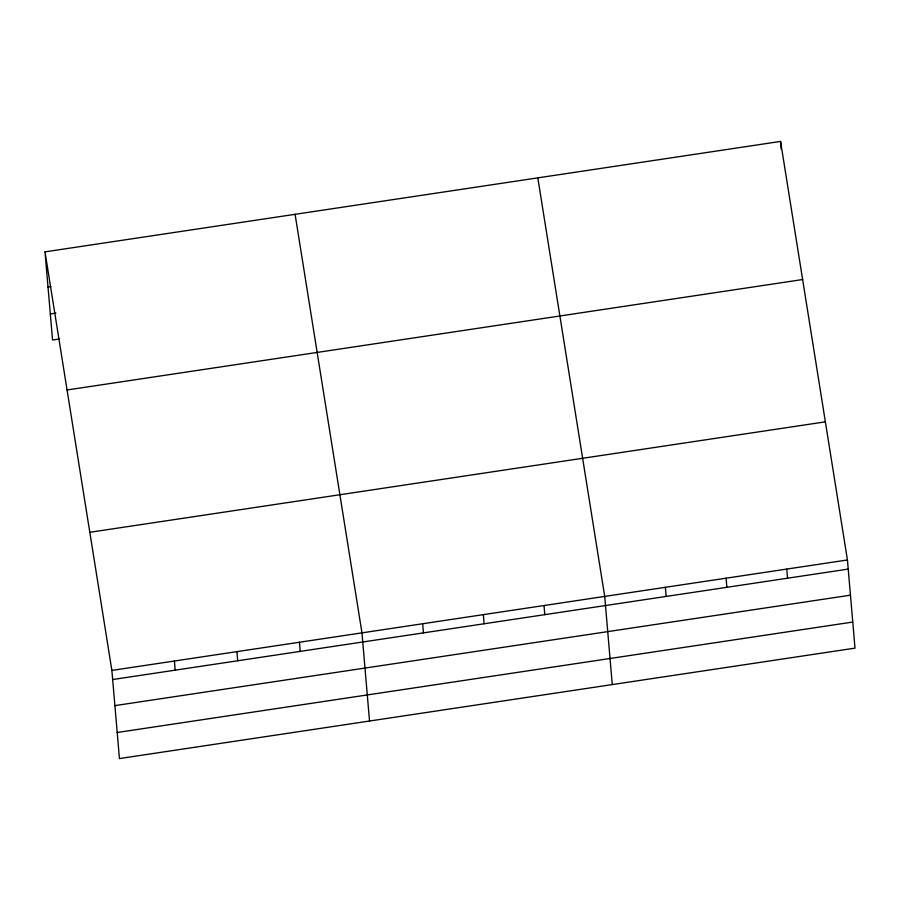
<?xml version="1.0" encoding="UTF-8"?>
<svg xmlns="http://www.w3.org/2000/svg" width="900" height="900" viewBox="0 0 900 900"><rect width="100%" height="100%" fill="white"/><g stroke="black" fill="none" stroke-linecap="round" stroke-linejoin="round"><path stroke-width="1.35" d="M45 251.865L780.559 141.424L847.44 559.969L855 648.135L119.441 758.576L111.881 670.41L45 251.865L52.56 340.031L59.501 338.996M48.015 287.077L50.794 286.661M50.321 313.954L55.879 313.121M67.072 389.981L802.631 279.54M89.809 532.294L825.367 421.841M111.881 670.41L847.44 559.969M112.669 679.545L848.227 569.092M114.907 705.623L850.455 595.181M117.203 732.499L852.761 622.046M537.817 177.874L604.71 596.408L612.27 684.585M295.088 214.312L361.969 632.857L369.529 721.024M780.559 141.424L781.222 149.254M786.758 569.07L787.545 578.205M726.075 578.183L726.863 587.317M665.393 587.295L666.169 596.43M544.028 605.52L544.804 614.655M483.345 614.633L484.121 623.768M422.662 623.745L423.439 632.88M299.452 642.24L300.229 651.375M236.925 651.634L237.713 660.769M174.409 661.016L175.185 670.151"/></g></svg>
